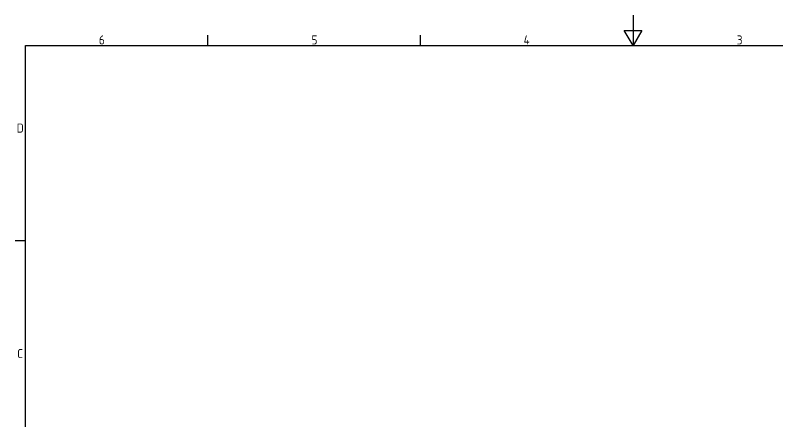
# Model space of a CAD drawing. Header units: millimetres. Extents: x 0 to 840, y 0 to 594.
# Drawn here: x 13 to 515, y 326 to 594 of the extents above; entities that cross this region are included whole.
import ezdxf

# ---------------------------------------------------------------- set-up
doc = ezdxf.new("R2010")
doc.units = ezdxf.units.MM
doc.header["$LTSCALE"] = 2
doc.layers.get('0').update_dxf_attribs({"color": 3, "lineweight": 25, "true_color": 0x00ff00})
doc.layers.add('경계(ISO)', color=7, linetype='Continuous', lineweight=25)
doc.styles.add('문자 텍스트_PSTEK_POSCO', font='isocp.shx')

# ---------------------------------------------------------------- blocks, each defined once
blk = doc.blocks.new('경계 Default Border')
at = {"layer": '경계(ISO)'}
for p, q in [((70, 287), (70, 290.4)), ((140, 287), (140, 290.4)), ((10, 222.75), (6.6, 222.75))]:
    blk.add_line(p, q, dxfattribs=at)
at = {"layer": '경계(ISO)', "flags": 128}
for points in [[(210, 297), (210, 287), (207.11, 292), (212.89, 292), (210, 287)], [(10, 10), (10, 287), (410, 287), (410, 10), (10, 10)]]:
    blk.add_lwpolyline(points, dxfattribs=at)
at = {"layer": '경계(ISO)', "color": 2, "true_color": 0xffff00, "char_height": 3, "attachment_point": 7, "style": '문자 텍스트_PSTEK_POSCO'}
for s, insert in [('6', (34.14, 287.37)), ('5', (104.14, 287.37)), ('4', (173.97, 287.4)), ('3', (244.17, 287.37)), ('D', (7.08, 258.35)), ('C', (7.24, 184.1))]:
    blk.add_mtext(s, dxfattribs=dict(at, insert=insert))

msp = doc.modelspace()

# ---------------------------------------------------------------- block references
at = {"xscale": 2, "yscale": 2, "zscale": 2}
msp.add_blockref('경계 Default Border', (0, 0), dxfattribs=at)

doc.saveas('drawing.dxf')
